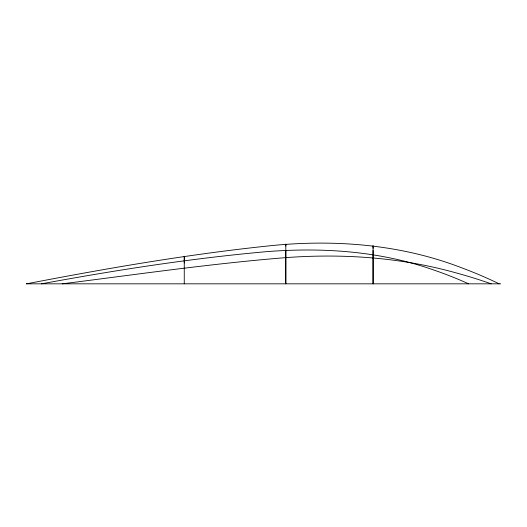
<?xml version="1.0" encoding="UTF-8"?>
<svg xmlns="http://www.w3.org/2000/svg" width="527" height="527" viewBox="0 0 527 527"><rect width="100%" height="100%" fill="white"/><g stroke="black" fill="none" stroke-linecap="round" stroke-linejoin="round"><path stroke-width="0.79" d="M184.259 283.829L184.266 257.551M184.266 256.978L184.266 256.274M285.812 244.113L285.792 283.829L285.812 250.411M373.07 250.417L373.07 283.829L373.07 245.845L373.07 248.329M26.521 283.829C108.173 268.091 190.287 253.922 273.039 245.457C336.483 239.33 401.646 244.666 461.461 267.729A424.479 424.479 0 0 1 499.161 283.829M41.435 283.829C116.026 270.12 191.11 258.349 266.675 251.642C322.88 247.249 380.435 251.102 433.886 270.061A406.449 401.278 89.4 0 1 468.635 283.829M62.232 283.829C136.677 274.475 211.004 263.638 285.812 257.624C342.59 253.461 400.21 257.308 455.19 272.643A519.082 515.729 89.9 0 1 491.217 283.829M26.35 283.829L500.65 283.829M285.812 244.238L285.812 246.03M184.266 256.313L184.266 262.973"/></g></svg>
